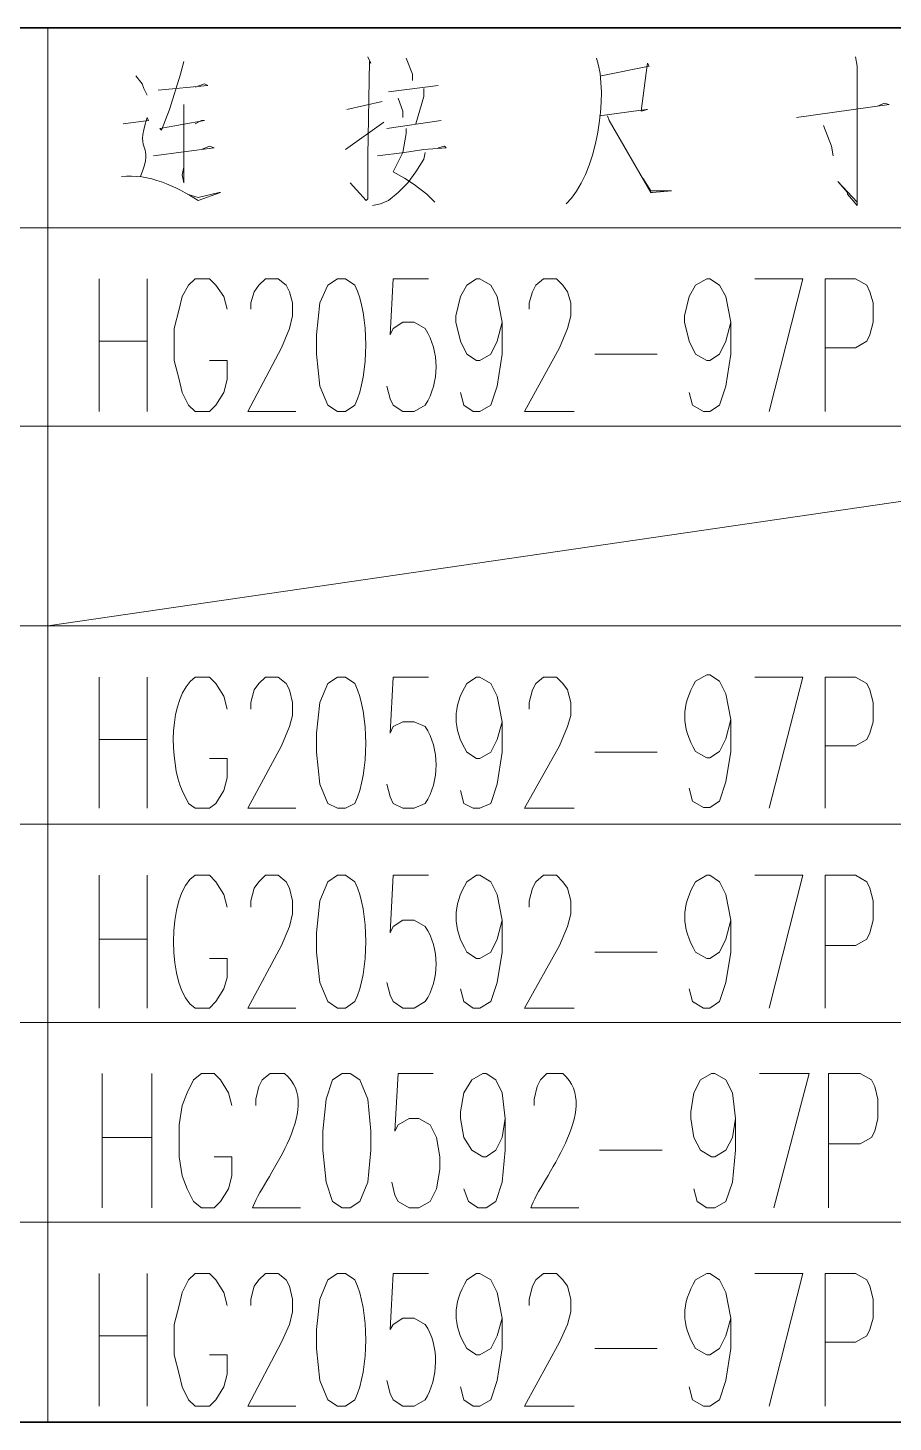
# Model space of a CAD drawing. Header units: millimetres. Extents: x 0 to 1181, y 0 to 1658.
# Drawn here: x 853.8 to 951.2, y 779.4 to 936.3 of the extents above; entities that cross this region are included whole.
import ezdxf

# ---------------------------------------------------------------- set-up
doc = ezdxf.new("R2010")
doc.units = ezdxf.units.MM
doc.layers.add('1', color=7, linetype='Continuous')

msp = doc.modelspace()

# ---------------------------------------------------------------- linework, layer by layer
at = {"layer": '1', "color": 0, "lineweight": 35}
for points in [[(772.2, 936.32), (1108.08, 936.32)], [(772.2, 779.36), (1108.08, 779.36)]]:
    msp.add_lwpolyline(points, dxfattribs=at)
at = {"layer": '1', "color": 0, "lineweight": 9}
for points in [[(856.08, 936.32), (856.08, 779.36)], [(871.38, 932.54), (871.02, 931.1), (869.76, 927.14), (868.86, 924.8), (868.68, 924.98), (873.72, 925.88), (873.36, 925.88), (872.64, 925.52)], [(892.08, 933.08), (892.44, 932.36), (892.26, 932.54), (892.08, 921.92), (892.08, 917.06), (891.9, 916.88), (890.1, 918.86), (891.9, 916.88)], [(896.4, 932.9), (897.12, 931.1), (897.12, 930.38)], [(918.36, 930.92), (923.76, 932), (923.58, 932.36), (923.4, 931.28), (922.86, 926.96), (923.58, 927.14), (923.4, 927.14), (918.18, 926.42)], [(946.98, 933.08), (947.16, 932), (947.16, 918.32), (947.16, 917.96), (947.16, 916.34), (946.08, 917.6), (946.08, 917.78), (945, 919.04), (947.16, 916.7)], [(865.98, 930.92), (866.7, 930.02), (866.88, 929.48), (867.24, 928.76)], [(868.5, 929.3), (874.08, 929.84), (873.72, 930.02), (872.64, 929.66)], [(894.42, 929.12), (900, 929.84)], [(898.38, 929.48), (898.38, 928.58), (897.48, 925.52)], [(871.38, 927.68), (871.38, 918.86), (871.2, 919.76), (871.38, 920.66)], [(889.74, 927.14), (893.7, 928.04)], [(895.5, 928.4), (896.04, 926.96), (896.04, 926.24)], [(940.32, 926.24), (950.76, 927.68), (950.22, 927.86), (949.5, 927.5)], [(919.08, 926.42), (919.26, 925.88), (923.94, 917.78), (924.12, 917.78), (926.28, 917.96), (926.28, 917.96), (923.94, 917.96), (923.04, 919.4)], [(889.56, 922.64), (893.88, 925.7)], [(894.24, 924.98), (900.36, 925.88)], [(896.4, 924.98), (896.4, 924.44), (896.04, 922.28), (894.96, 920.12), (896.22, 919.4), (897.3, 918.68), (898.74, 917.6), (899.64, 916.7)], [(943.38, 925.34), (944.28, 923), (944.46, 921.92)], [(867.96, 921.92), (874.8, 922.82), (874.26, 923), (873.36, 922.64)], [(893.16, 921.92), (896.22, 922.28), (898.38, 922.64), (900.9, 922.82), (900.72, 923), (900, 922.82)], [(898.56, 922.28), (898.38, 921.56), (897.48, 920.12), (896.58, 918.86), (895.5, 917.78), (894.42, 916.88), (893.52, 916.52), (892.62, 916.34)], [(772.2, 913.82), (1108.08, 913.82)], [(861.84, 893.12), (861.84, 908.06)], [(867.24, 908.06), (867.24, 893.12)], [(876.24, 904.64), (875.88, 906.08), (874.98, 907.34), (874.26, 908.06), (872.64, 908.06), (871.92, 907.34), (871.2, 906.08), (870.84, 904.64), (870.3, 902.48), (870.3, 898.88), (870.84, 896.72), (871.2, 895.28), (871.92, 893.84), (872.64, 893.12), (874.26, 893.12), (874.98, 893.84), (875.88, 895.28), (876.24, 896.72), (876.24, 898.88), (874.26, 898.88)], [(878.94, 904.64), (878.94, 905.36), (879.3, 906.62), (879.84, 907.34), (880.56, 908.06), (882, 908.06), (882.9, 907.34), (883.26, 906.62), (883.62, 905.36), (883.62, 903.92), (883.26, 902.48), (882.36, 900.32), (878.58, 893.12), (883.98, 893.12)], [(907.2, 903.2), (906.66, 901.04), (905.94, 899.6), (904.68, 898.88), (904.32, 898.88), (903.24, 899.6), (902.52, 901.04), (901.98, 903.2), (901.98, 903.92), (902.52, 906.08), (903.24, 907.34), (904.32, 908.06), (904.68, 908.06), (905.94, 907.34), (906.66, 906.08), (907.2, 903.2), (907.2, 899.6), (906.66, 896), (905.94, 893.84), (904.68, 893.12), (903.96, 893.12), (902.88, 893.84), (902.52, 895.28)], [(910.26, 904.64), (910.26, 905.36), (910.62, 906.62), (910.98, 907.34), (911.88, 908.06), (913.32, 908.06), (914.04, 907.34), (914.58, 906.62), (914.94, 905.36), (914.94, 903.92), (914.58, 902.48), (913.68, 900.32), (909.72, 893.12), (915.3, 893.12)], [(932.94, 903.2), (932.4, 901.04), (931.68, 899.6), (930.6, 898.88), (930.24, 898.88), (928.98, 899.6), (928.26, 901.04), (927.72, 903.2), (927.72, 903.92), (928.26, 906.08), (928.98, 907.34), (930.24, 908.06), (930.6, 908.06), (931.68, 907.34), (932.4, 906.08), (932.94, 903.2), (932.94, 899.6), (932.4, 896), (931.68, 893.84), (930.6, 893.12), (929.88, 893.12), (928.62, 893.84), (928.26, 895.28)], [(935.64, 908.06), (941.04, 908.06), (937.26, 893.12)], [(943.56, 893.12), (943.56, 908.06), (946.98, 908.06), (948.24, 907.34), (948.6, 906.62), (948.96, 905.36), (948.96, 903.2), (948.6, 901.76), (948.24, 901.04), (946.98, 900.32), (943.56, 900.32)], [(861.84, 901.04), (867.24, 901.04)], [(917.64, 899.6), (924.66, 899.6)], [(772.2, 891.5), (1108.08, 891.5)], [(1010.16, 891.5), (856.08, 869)], [(772.2, 869), (1108.08, 869)], [(861.84, 848.48), (861.84, 863.24)], [(867.24, 863.24), (867.24, 848.48)], [(878.94, 859.64), (878.94, 860.36), (879.3, 861.8), (879.84, 862.52), (880.56, 863.24), (882, 863.24), (882.9, 862.52), (883.26, 861.8), (883.62, 860.36), (883.62, 858.92), (883.26, 857.66), (882.36, 855.5), (878.58, 848.48), (883.98, 848.48)], [(910.26, 859.64), (910.26, 860.36), (910.62, 861.8), (910.98, 862.52), (911.88, 863.24), (913.32, 863.24), (914.04, 862.52), (914.58, 861.8), (914.94, 860.36), (914.94, 858.92), (914.58, 857.66), (913.68, 855.5), (909.72, 848.48), (915.3, 848.48)], [(935.64, 863.24), (941.04, 863.24), (937.26, 848.48)], [(943.56, 848.48), (943.56, 863.24), (946.98, 863.24), (948.24, 862.52), (948.6, 861.8), (948.96, 860.36), (948.96, 858.2), (948.6, 856.94), (948.24, 856.22), (946.98, 855.5), (943.56, 855.5)], [(861.84, 856.22), (867.24, 856.22)], [(917.64, 854.78), (924.66, 854.78)], [(772.2, 846.68), (1108.08, 846.68)], [(861.84, 825.98), (861.84, 840.92)], [(867.24, 840.92), (867.24, 825.98)], [(878.94, 837.32), (878.94, 838.04), (879.3, 839.48), (879.84, 840.2), (880.56, 840.92), (882, 840.92), (882.9, 840.2), (883.26, 839.48), (883.62, 838.04), (883.62, 836.6), (883.26, 835.16), (882.36, 833), (878.58, 825.98), (883.98, 825.98)], [(910.26, 837.32), (910.26, 838.04), (910.62, 839.48), (910.98, 840.2), (911.88, 840.92), (913.32, 840.92), (914.04, 840.2), (914.58, 839.48), (914.94, 838.04), (914.94, 836.6), (914.58, 835.16), (913.68, 833), (909.72, 825.98), (915.3, 825.98)], [(935.64, 840.92), (941.04, 840.92), (937.26, 825.98)], [(943.56, 825.98), (943.56, 840.92), (946.98, 840.92), (948.24, 840.2), (948.6, 839.48), (948.96, 838.04), (948.96, 835.88), (948.6, 834.44), (948.24, 833.72), (946.98, 833), (943.56, 833)], [(861.84, 833.72), (867.24, 833.72)], [(917.64, 832.28), (924.66, 832.28)], [(772.2, 824.36), (1108.08, 824.36)], [(862.2, 803.48), (862.2, 818.6)], [(867.78, 818.6), (867.78, 803.48)], [(876.78, 815), (876.42, 816.44), (875.52, 817.88), (874.8, 818.6), (873.36, 818.6), (872.46, 817.88), (871.74, 816.44), (871.2, 815), (870.84, 812.84), (870.84, 809.24), (871.2, 807.08), (871.74, 805.64), (872.46, 804.2), (873.36, 803.48), (874.8, 803.48), (875.52, 804.2), (876.42, 805.64), (876.78, 807.08), (876.78, 809.24), (874.8, 809.24)], [(889.2, 818.6), (888.12, 817.88), (887.4, 815.72), (887.04, 812.12), (887.04, 809.96), (887.4, 806.36), (888.12, 804.2), (889.2, 803.48), (890.1, 803.48), (891.18, 804.2), (892.08, 806.36), (892.44, 809.96), (892.44, 812.12), (892.08, 815.72), (891.18, 817.88), (890.1, 818.6), (889.2, 818.6)], [(899.46, 818.6), (895.5, 818.6), (895.14, 812.12), (895.5, 812.84), (896.76, 813.56), (897.84, 813.56), (899.1, 812.84), (899.82, 811.4), (900.18, 809.24), (900.18, 807.8), (899.82, 805.64), (899.1, 804.2), (897.84, 803.48), (896.76, 803.48), (895.5, 804.2), (895.14, 804.92), (894.78, 806.36)], [(907.56, 813.56), (907.2, 811.4), (906.48, 809.96), (905.4, 809.24), (905.04, 809.24), (903.78, 809.96), (902.88, 811.4), (902.52, 813.56), (902.52, 814.28), (902.88, 816.44), (903.78, 817.88), (905.04, 818.6), (905.4, 818.6), (906.48, 817.88), (907.2, 816.44), (907.56, 813.56), (907.56, 809.96), (907.2, 806.36), (906.48, 804.2), (905.4, 803.48), (904.5, 803.48), (903.42, 804.2), (902.88, 805.64)], [(933.48, 813.56), (933.12, 811.4), (932.4, 809.96), (931.14, 809.24), (930.78, 809.24), (929.52, 809.96), (928.8, 811.4), (928.44, 813.56), (928.44, 814.28), (928.8, 816.44), (929.52, 817.88), (930.78, 818.6), (931.14, 818.6), (932.4, 817.88), (933.12, 816.44), (933.48, 813.56), (933.48, 809.96), (933.12, 806.36), (932.4, 804.2), (931.14, 803.48), (930.24, 803.48), (929.16, 804.2), (928.8, 805.64)], [(936.18, 818.6), (941.76, 818.6), (937.8, 803.48)], [(943.92, 803.48), (943.92, 818.6), (947.52, 818.6), (948.78, 817.88), (949.14, 817.16), (949.5, 815.72), (949.5, 813.56), (949.14, 812.12), (948.78, 811.4), (947.52, 810.68), (943.92, 810.68)], [(862.2, 811.4), (867.78, 811.4)], [(918.18, 809.96), (925.2, 809.96)], [(772.2, 801.86), (1108.08, 801.86)], [(861.84, 781.16), (861.84, 796.1)], [(867.24, 796.1), (867.24, 781.16)], [(876.24, 792.5), (875.88, 793.94), (874.98, 795.38), (874.26, 796.1), (872.64, 796.1), (871.92, 795.38), (871.2, 793.94), (870.84, 792.5), (870.3, 790.34), (870.3, 786.92), (870.84, 784.76), (871.2, 783.32), (871.92, 781.88), (872.64, 781.16), (874.26, 781.16), (874.98, 781.88), (875.88, 783.32), (876.24, 784.76), (876.24, 786.92), (874.26, 786.92)], [(878.94, 792.5), (878.94, 793.22), (879.3, 794.66), (879.84, 795.38), (880.56, 796.1), (882, 796.1), (882.9, 795.38), (883.26, 794.66), (883.62, 793.22), (883.62, 791.78), (883.26, 790.34), (882.36, 788.36), (878.58, 781.16), (883.98, 781.16)], [(910.26, 792.5), (910.26, 793.22), (910.62, 794.66), (910.98, 795.38), (911.88, 796.1), (913.32, 796.1), (914.04, 795.38), (914.58, 794.66), (914.94, 793.22), (914.94, 791.78), (914.58, 790.34), (913.68, 788.36), (909.72, 781.16), (915.3, 781.16)], [(935.64, 796.1), (941.04, 796.1), (937.26, 781.16)], [(943.56, 781.16), (943.56, 796.1), (946.98, 796.1), (948.24, 795.38), (948.6, 794.66), (948.96, 793.22), (948.96, 791.06), (948.6, 789.8), (948.24, 789.08), (946.98, 788.36), (943.56, 788.36)], [(861.84, 789.08), (867.24, 789.08)], [(917.64, 787.64), (924.66, 787.64)]]:
    msp.add_lwpolyline(points, dxfattribs=at)
msp.add_open_spline([(917.82, 932.9), (919.26, 928.94), (917.82, 919.58), (914.4, 916.52)], degree=3, dxfattribs=at)
for points, knots in [([(864.54, 925.52), (864.54, 925.52), (867.42, 925.88), (867.42, 925.88), (867.42, 925.88), (867.24, 926.24), (867.24, 926.24), (865.8, 921.74), (868.14, 923.72), (866.52, 919.58)], [0, 0, 0, 0, 1, 1, 1, 2, 2, 2, 3, 3, 3, 3]), ([(864.36, 919.58), (867.42, 919.94), (870.48, 918.5), (873, 916.88), (873, 916.88), (875.52, 917.78), (875.52, 917.78), (875.52, 917.78), (875.34, 917.78), (875.34, 917.78), (875.34, 917.78), (873, 917.24), (873, 917.24), (873, 917.24), (871.74, 917.6), (871.74, 917.6)], [0, 0, 0, 0, 1, 1, 1, 2, 2, 2, 3, 3, 3, 4, 4, 4, 5, 5, 5, 5]), ([(888.66, 908.06), (888.66, 908.06), (887.58, 907.34), (887.58, 907.34), (887.58, 907.34), (886.68, 905.36), (886.68, 905.36), (886.68, 905.36), (886.32, 901.76), (886.32, 901.76), (886.32, 901.76), (886.32, 899.6), (886.32, 899.6), (886.32, 899.6), (886.68, 896), (886.68, 896), (886.68, 896), (887.58, 893.84), (887.58, 893.84), (887.58, 893.84), (888.66, 893.12), (888.66, 893.12), (888.66, 893.12), (889.56, 893.12), (889.56, 893.12), (889.56, 893.12), (890.64, 893.84), (890.64, 893.84), (892.26, 897.44), (892.26, 903.92), (890.64, 907.34), (890.64, 907.34), (889.56, 908.06), (889.56, 908.06), (889.56, 908.06), (888.66, 908.06), (888.66, 908.06)], [0, 0, 0, 0, 1, 1, 1, 2, 2, 2, 3, 3, 3, 4, 4, 4, 5, 5, 5, 6, 6, 6, 7, 7, 7, 8, 8, 8, 9, 9, 9, 10, 10, 10, 11, 11, 11, 12, 12, 12, 12]), ([(898.92, 908.06), (898.92, 908.06), (894.96, 908.06), (894.96, 908.06), (894.96, 908.06), (894.6, 901.76), (894.6, 901.76), (894.6, 901.76), (894.96, 902.48), (894.96, 902.48), (894.96, 902.48), (896.04, 903.2), (896.04, 903.2), (896.04, 903.2), (897.3, 903.2), (897.3, 903.2), (897.3, 903.2), (898.56, 902.48), (898.56, 902.48), (900.18, 899.78), (900.18, 896.54), (898.56, 893.84), (898.56, 893.84), (897.3, 893.12), (897.3, 893.12), (897.3, 893.12), (896.04, 893.12), (896.04, 893.12), (896.04, 893.12), (894.96, 893.84), (894.96, 893.84), (894.96, 893.84), (894.6, 894.56), (894.6, 894.56), (894.6, 894.56), (894.24, 896), (894.24, 896)], [0, 0, 0, 0, 1, 1, 1, 2, 2, 2, 3, 3, 3, 4, 4, 4, 5, 5, 5, 6, 6, 6, 7, 7, 7, 8, 8, 8, 9, 9, 9, 10, 10, 10, 11, 11, 11, 12, 12, 12, 12]), ([(932.94, 858.46), (932.94, 858.46), (932.4, 856.3), (932.4, 856.3), (932.4, 856.3), (931.68, 854.86), (931.68, 854.86), (931.68, 854.86), (930.6, 854.14), (930.6, 854.14), (930.6, 854.14), (930.24, 854.14), (930.24, 854.14), (930.24, 854.14), (928.98, 854.86), (928.98, 854.86), (927.36, 857.56), (927.36, 860.08), (928.98, 862.78), (928.98, 862.78), (930.24, 863.5), (930.24, 863.5), (930.24, 863.5), (930.6, 863.5), (930.6, 863.5), (930.6, 863.5), (931.68, 862.78), (931.68, 862.78), (931.68, 862.78), (932.4, 861.34), (932.4, 861.34), (932.4, 861.34), (932.94, 858.46), (932.94, 858.46), (932.94, 858.46), (932.94, 854.86), (932.94, 854.86), (932.94, 854.86), (932.4, 851.44), (932.4, 851.44), (932.4, 851.44), (931.68, 849.28), (931.68, 849.28), (931.68, 849.28), (930.6, 848.56), (930.6, 848.56), (930.6, 848.56), (929.88, 848.56), (929.88, 848.56), (929.88, 848.56), (928.62, 849.28), (928.62, 849.28), (928.62, 849.28), (928.26, 850.72), (928.26, 850.72)], [0, 0, 0, 0, 1, 1, 1, 2, 2, 2, 3, 3, 3, 4, 4, 4, 5, 5, 5, 6, 6, 6, 7, 7, 7, 8, 8, 8, 9, 9, 9, 10, 10, 10, 11, 11, 11, 12, 12, 12, 13, 13, 13, 14, 14, 14, 15, 15, 15, 16, 16, 16, 17, 17, 17, 18, 18, 18, 18]), ([(876.24, 859.64), (876.24, 859.64), (875.88, 861.08), (875.88, 861.08), (875.88, 861.08), (874.98, 862.52), (874.98, 862.52), (874.98, 862.52), (874.26, 863.24), (874.26, 863.24), (874.26, 863.24), (872.64, 863.24), (872.64, 863.24), (869.58, 860.9), (869.76, 853.7), (871.2, 850.46), (871.2, 850.46), (871.92, 849.02), (871.92, 849.02), (871.92, 849.02), (872.64, 848.48), (872.64, 848.48), (872.64, 848.48), (874.26, 848.48), (874.26, 848.48), (874.26, 848.48), (874.98, 849.02), (874.98, 849.02), (874.98, 849.02), (875.88, 850.46), (875.88, 850.46), (875.88, 850.46), (876.24, 851.9), (876.24, 851.9), (876.24, 851.9), (876.24, 854.06), (876.24, 854.06), (876.24, 854.06), (874.26, 854.06), (874.26, 854.06)], [0, 0, 0, 0, 1, 1, 1, 2, 2, 2, 3, 3, 3, 4, 4, 4, 5, 5, 5, 6, 6, 6, 7, 7, 7, 8, 8, 8, 9, 9, 9, 10, 10, 10, 11, 11, 11, 12, 12, 12, 13, 13, 13, 13]), ([(888.66, 863.24), (888.66, 863.24), (887.58, 862.52), (887.58, 862.52), (887.58, 862.52), (886.68, 860.36), (886.68, 860.36), (886.68, 860.36), (886.32, 856.94), (886.32, 856.94), (886.32, 856.94), (886.32, 854.78), (886.32, 854.78), (886.32, 854.78), (886.68, 851.18), (886.68, 851.18), (886.68, 851.18), (887.58, 849.02), (887.58, 849.02), (887.58, 849.02), (888.66, 848.48), (888.66, 848.48), (888.66, 848.48), (889.56, 848.48), (889.56, 848.48), (889.56, 848.48), (890.64, 849.02), (890.64, 849.02), (892.26, 852.62), (892.26, 858.92), (890.64, 862.52), (890.64, 862.52), (889.56, 863.24), (889.56, 863.24), (889.56, 863.24), (888.66, 863.24), (888.66, 863.24)], [0, 0, 0, 0, 1, 1, 1, 2, 2, 2, 3, 3, 3, 4, 4, 4, 5, 5, 5, 6, 6, 6, 7, 7, 7, 8, 8, 8, 9, 9, 9, 10, 10, 10, 11, 11, 11, 12, 12, 12, 12]), ([(898.92, 863.24), (898.92, 863.24), (894.96, 863.24), (894.96, 863.24), (894.96, 863.24), (894.6, 856.94), (894.6, 856.94), (894.6, 856.94), (894.96, 857.66), (894.96, 857.66), (894.96, 857.66), (896.04, 858.2), (896.04, 858.2), (896.04, 858.2), (897.3, 858.2), (897.3, 858.2), (897.3, 858.2), (898.56, 857.66), (898.56, 857.66), (900.18, 855.14), (900.18, 851.54), (898.56, 849.02), (898.56, 849.02), (897.3, 848.48), (897.3, 848.48), (897.3, 848.48), (896.04, 848.48), (896.04, 848.48), (896.04, 848.48), (894.96, 849.02), (894.96, 849.02), (894.96, 849.02), (894.6, 849.74), (894.6, 849.74), (894.6, 849.74), (894.24, 851.18), (894.24, 851.18)], [0, 0, 0, 0, 1, 1, 1, 2, 2, 2, 3, 3, 3, 4, 4, 4, 5, 5, 5, 6, 6, 6, 7, 7, 7, 8, 8, 8, 9, 9, 9, 10, 10, 10, 11, 11, 11, 12, 12, 12, 12]), ([(907.2, 858.2), (907.2, 858.2), (906.66, 856.22), (906.66, 856.22), (906.66, 856.22), (905.94, 854.78), (905.94, 854.78), (905.94, 854.78), (904.68, 854.06), (904.68, 854.06), (904.68, 854.06), (904.32, 854.06), (904.32, 854.06), (904.32, 854.06), (903.24, 854.78), (903.24, 854.78), (901.62, 857.48), (901.62, 859.82), (903.24, 862.52), (903.24, 862.52), (904.32, 863.24), (904.32, 863.24), (904.32, 863.24), (904.68, 863.24), (904.68, 863.24), (904.68, 863.24), (905.94, 862.52), (905.94, 862.52), (905.94, 862.52), (906.66, 861.08), (906.66, 861.08), (906.66, 861.08), (907.2, 858.2), (907.2, 858.2), (907.2, 858.2), (907.2, 854.78), (907.2, 854.78), (907.2, 854.78), (906.66, 851.18), (906.66, 851.18), (906.66, 851.18), (905.94, 849.02), (905.94, 849.02), (905.94, 849.02), (904.68, 848.48), (904.68, 848.48), (904.68, 848.48), (903.96, 848.48), (903.96, 848.48), (903.96, 848.48), (902.88, 849.02), (902.88, 849.02), (902.88, 849.02), (902.52, 850.46), (902.52, 850.46)], [0, 0, 0, 0, 1, 1, 1, 2, 2, 2, 3, 3, 3, 4, 4, 4, 5, 5, 5, 6, 6, 6, 7, 7, 7, 8, 8, 8, 9, 9, 9, 10, 10, 10, 11, 11, 11, 12, 12, 12, 13, 13, 13, 14, 14, 14, 15, 15, 15, 16, 16, 16, 17, 17, 17, 18, 18, 18, 18]), ([(876.24, 837.32), (876.24, 837.32), (875.88, 838.76), (875.88, 838.76), (875.88, 838.76), (874.98, 840.2), (874.98, 840.2), (874.98, 840.2), (874.26, 840.92), (874.26, 840.92), (874.26, 840.92), (872.64, 840.92), (872.64, 840.92), (869.4, 838.94), (869.4, 827.96), (872.64, 825.98), (872.64, 825.98), (874.26, 825.98), (874.26, 825.98), (874.26, 825.98), (874.98, 826.7), (874.98, 826.7), (874.98, 826.7), (875.88, 828.14), (875.88, 828.14), (875.88, 828.14), (876.24, 829.4), (876.24, 829.4), (876.24, 829.4), (876.24, 831.56), (876.24, 831.56), (876.24, 831.56), (874.26, 831.56), (874.26, 831.56)], [0, 0, 0, 0, 1, 1, 1, 2, 2, 2, 3, 3, 3, 4, 4, 4, 5, 5, 5, 6, 6, 6, 7, 7, 7, 8, 8, 8, 9, 9, 9, 10, 10, 10, 11, 11, 11, 11]), ([(888.66, 840.92), (888.66, 840.92), (887.58, 840.2), (887.58, 840.2), (887.58, 840.2), (886.68, 838.04), (886.68, 838.04), (886.68, 838.04), (886.32, 834.44), (886.32, 834.44), (886.32, 834.44), (886.32, 832.28), (886.32, 832.28), (886.32, 832.28), (886.68, 828.86), (886.68, 828.86), (886.68, 828.86), (887.58, 826.7), (887.58, 826.7), (887.58, 826.7), (888.66, 825.98), (888.66, 825.98), (888.66, 825.98), (889.56, 825.98), (889.56, 825.98), (889.56, 825.98), (890.64, 826.7), (890.64, 826.7), (892.26, 830.12), (892.26, 836.78), (890.64, 840.2), (890.64, 840.2), (889.56, 840.92), (889.56, 840.92), (889.56, 840.92), (888.66, 840.92), (888.66, 840.92)], [0, 0, 0, 0, 1, 1, 1, 2, 2, 2, 3, 3, 3, 4, 4, 4, 5, 5, 5, 6, 6, 6, 7, 7, 7, 8, 8, 8, 9, 9, 9, 10, 10, 10, 11, 11, 11, 12, 12, 12, 12]), ([(898.92, 840.92), (898.92, 840.92), (894.96, 840.92), (894.96, 840.92), (894.96, 840.92), (894.6, 834.44), (894.6, 834.44), (894.6, 834.44), (894.96, 835.16), (894.96, 835.16), (894.96, 835.16), (896.04, 835.88), (896.04, 835.88), (896.04, 835.88), (897.3, 835.88), (897.3, 835.88), (897.3, 835.88), (898.56, 835.16), (898.56, 835.16), (900.18, 832.64), (900.18, 829.22), (898.56, 826.7), (898.56, 826.7), (897.3, 825.98), (897.3, 825.98), (897.3, 825.98), (896.04, 825.98), (896.04, 825.98), (896.04, 825.98), (894.96, 826.7), (894.96, 826.7), (894.96, 826.7), (894.6, 827.42), (894.6, 827.42), (894.6, 827.42), (894.24, 828.86), (894.24, 828.86)], [0, 0, 0, 0, 1, 1, 1, 2, 2, 2, 3, 3, 3, 4, 4, 4, 5, 5, 5, 6, 6, 6, 7, 7, 7, 8, 8, 8, 9, 9, 9, 10, 10, 10, 11, 11, 11, 12, 12, 12, 12]), ([(907.2, 835.88), (907.2, 835.88), (906.66, 833.72), (906.66, 833.72), (906.66, 833.72), (905.94, 832.28), (905.94, 832.28), (905.94, 832.28), (904.68, 831.56), (904.68, 831.56), (904.68, 831.56), (904.32, 831.56), (904.32, 831.56), (904.32, 831.56), (903.24, 832.28), (903.24, 832.28), (901.62, 834.98), (901.62, 837.5), (903.24, 840.2), (903.24, 840.2), (904.32, 840.92), (904.32, 840.92), (904.32, 840.92), (904.68, 840.92), (904.68, 840.92), (904.68, 840.92), (905.94, 840.2), (905.94, 840.2), (905.94, 840.2), (906.66, 838.76), (906.66, 838.76), (906.66, 838.76), (907.2, 835.88), (907.2, 835.88), (907.2, 835.88), (907.2, 832.28), (907.2, 832.28), (907.2, 832.28), (906.66, 828.86), (906.66, 828.86), (906.66, 828.86), (905.94, 826.7), (905.94, 826.7), (905.94, 826.7), (904.68, 825.98), (904.68, 825.98), (904.68, 825.98), (903.96, 825.98), (903.96, 825.98), (903.96, 825.98), (902.88, 826.7), (902.88, 826.7), (902.88, 826.7), (902.52, 828.14), (902.52, 828.14)], [0, 0, 0, 0, 1, 1, 1, 2, 2, 2, 3, 3, 3, 4, 4, 4, 5, 5, 5, 6, 6, 6, 7, 7, 7, 8, 8, 8, 9, 9, 9, 10, 10, 10, 11, 11, 11, 12, 12, 12, 13, 13, 13, 14, 14, 14, 15, 15, 15, 16, 16, 16, 17, 17, 17, 18, 18, 18, 18]), ([(932.94, 835.88), (932.94, 835.88), (932.4, 833.72), (932.4, 833.72), (932.4, 833.72), (931.68, 832.28), (931.68, 832.28), (931.68, 832.28), (930.6, 831.56), (930.6, 831.56), (930.6, 831.56), (930.24, 831.56), (930.24, 831.56), (930.24, 831.56), (928.98, 832.28), (928.98, 832.28), (927.36, 834.98), (927.36, 837.5), (928.98, 840.2), (928.98, 840.2), (930.24, 840.92), (930.24, 840.92), (930.24, 840.92), (930.6, 840.92), (930.6, 840.92), (930.6, 840.92), (931.68, 840.2), (931.68, 840.2), (931.68, 840.2), (932.4, 838.76), (932.4, 838.76), (932.4, 838.76), (932.94, 835.88), (932.94, 835.88), (932.94, 835.88), (932.94, 832.28), (932.94, 832.28), (932.94, 832.28), (932.4, 828.86), (932.4, 828.86), (932.4, 828.86), (931.68, 826.7), (931.68, 826.7), (931.68, 826.7), (930.6, 825.98), (930.6, 825.98), (930.6, 825.98), (929.88, 825.98), (929.88, 825.98), (929.88, 825.98), (928.62, 826.7), (928.62, 826.7), (928.62, 826.7), (928.26, 828.14), (928.26, 828.14)], [0, 0, 0, 0, 1, 1, 1, 2, 2, 2, 3, 3, 3, 4, 4, 4, 5, 5, 5, 6, 6, 6, 7, 7, 7, 8, 8, 8, 9, 9, 9, 10, 10, 10, 11, 11, 11, 12, 12, 12, 13, 13, 13, 14, 14, 14, 15, 15, 15, 16, 16, 16, 17, 17, 17, 18, 18, 18, 18]), ([(879.48, 815), (879.48, 815), (879.48, 815.72), (879.48, 815.72), (879.48, 815.72), (879.84, 817.16), (879.84, 817.16), (879.84, 817.16), (880.2, 817.88), (880.2, 817.88), (880.2, 817.88), (881.1, 818.6), (881.1, 818.6), (881.1, 818.6), (882.72, 818.6), (882.72, 818.6), (887.4, 814.82), (880.02, 806.36), (879.12, 803.48), (879.12, 803.48), (884.52, 803.48), (884.52, 803.48)], [0, 0, 0, 0, 1, 1, 1, 2, 2, 2, 3, 3, 3, 4, 4, 4, 5, 5, 5, 6, 6, 6, 7, 7, 7, 7]), ([(910.8, 815), (910.8, 815), (910.8, 815.72), (910.8, 815.72), (910.8, 815.72), (911.16, 817.16), (911.16, 817.16), (911.16, 817.16), (911.52, 817.88), (911.52, 817.88), (911.52, 817.88), (912.24, 818.6), (912.24, 818.6), (912.24, 818.6), (914.04, 818.6), (914.04, 818.6), (918.54, 814.64), (911.52, 806.72), (910.44, 803.48), (910.44, 803.48), (915.84, 803.48), (915.84, 803.48)], [0, 0, 0, 0, 1, 1, 1, 2, 2, 2, 3, 3, 3, 4, 4, 4, 5, 5, 5, 6, 6, 6, 7, 7, 7, 7]), ([(888.66, 796.1), (888.66, 796.1), (887.58, 795.38), (887.58, 795.38), (887.58, 795.38), (886.68, 793.22), (886.68, 793.22), (886.68, 793.22), (886.32, 789.8), (886.32, 789.8), (886.32, 789.8), (886.32, 787.64), (886.32, 787.64), (886.32, 787.64), (886.68, 784.04), (886.68, 784.04), (886.68, 784.04), (887.58, 781.88), (887.58, 781.88), (887.58, 781.88), (888.66, 781.16), (888.66, 781.16), (888.66, 781.16), (889.56, 781.16), (889.56, 781.16), (889.56, 781.16), (890.64, 781.88), (890.64, 781.88), (892.26, 785.48), (892.26, 791.78), (890.64, 795.38), (890.64, 795.38), (889.56, 796.1), (889.56, 796.1), (889.56, 796.1), (888.66, 796.1), (888.66, 796.1)], [0, 0, 0, 0, 1, 1, 1, 2, 2, 2, 3, 3, 3, 4, 4, 4, 5, 5, 5, 6, 6, 6, 7, 7, 7, 8, 8, 8, 9, 9, 9, 10, 10, 10, 11, 11, 11, 12, 12, 12, 12]), ([(898.92, 796.1), (898.92, 796.1), (894.96, 796.1), (894.96, 796.1), (894.96, 796.1), (894.6, 789.8), (894.6, 789.8), (894.6, 789.8), (894.96, 790.34), (894.96, 790.34), (894.96, 790.34), (896.04, 791.06), (896.04, 791.06), (896.04, 791.06), (897.3, 791.06), (897.3, 791.06), (897.3, 791.06), (898.56, 790.34), (898.56, 790.34), (900.18, 788), (900, 784.22), (898.56, 781.88), (898.56, 781.88), (897.3, 781.16), (897.3, 781.16), (897.3, 781.16), (896.04, 781.16), (896.04, 781.16), (896.04, 781.16), (894.96, 781.88), (894.96, 781.88), (894.96, 781.88), (894.6, 782.6), (894.6, 782.6), (894.6, 782.6), (894.24, 784.04), (894.24, 784.04)], [0, 0, 0, 0, 1, 1, 1, 2, 2, 2, 3, 3, 3, 4, 4, 4, 5, 5, 5, 6, 6, 6, 7, 7, 7, 8, 8, 8, 9, 9, 9, 10, 10, 10, 11, 11, 11, 12, 12, 12, 12]), ([(907.2, 791.06), (907.2, 791.06), (906.66, 789.08), (906.66, 789.08), (906.66, 789.08), (905.94, 787.64), (905.94, 787.64), (905.94, 787.64), (904.68, 786.92), (904.68, 786.92), (904.68, 786.92), (904.32, 786.92), (904.32, 786.92), (904.32, 786.92), (903.24, 787.64), (903.24, 787.64), (901.62, 790.34), (901.62, 792.68), (903.24, 795.38), (903.24, 795.38), (904.32, 796.1), (904.32, 796.1), (904.32, 796.1), (904.68, 796.1), (904.68, 796.1), (904.68, 796.1), (905.94, 795.38), (905.94, 795.38), (905.94, 795.38), (906.66, 793.94), (906.66, 793.94), (906.66, 793.94), (907.2, 791.06), (907.2, 791.06), (907.2, 791.06), (907.2, 787.64), (907.2, 787.64), (907.2, 787.64), (906.66, 784.04), (906.66, 784.04), (906.66, 784.04), (905.94, 781.88), (905.94, 781.88), (905.94, 781.88), (904.68, 781.16), (904.68, 781.16), (904.68, 781.16), (903.96, 781.16), (903.96, 781.16), (903.96, 781.16), (902.88, 781.88), (902.88, 781.88), (902.88, 781.88), (902.52, 783.32), (902.52, 783.32)], [0, 0, 0, 0, 1, 1, 1, 2, 2, 2, 3, 3, 3, 4, 4, 4, 5, 5, 5, 6, 6, 6, 7, 7, 7, 8, 8, 8, 9, 9, 9, 10, 10, 10, 11, 11, 11, 12, 12, 12, 13, 13, 13, 14, 14, 14, 15, 15, 15, 16, 16, 16, 17, 17, 17, 18, 18, 18, 18]), ([(932.94, 791.06), (932.94, 791.06), (932.4, 789.08), (932.4, 789.08), (932.4, 789.08), (931.68, 787.64), (931.68, 787.64), (931.68, 787.64), (930.6, 786.92), (930.6, 786.92), (930.6, 786.92), (930.24, 786.92), (930.24, 786.92), (930.24, 786.92), (928.98, 787.64), (928.98, 787.64), (927.36, 790.34), (927.36, 792.68), (928.98, 795.38), (928.98, 795.38), (930.24, 796.1), (930.24, 796.1), (930.24, 796.1), (930.6, 796.1), (930.6, 796.1), (930.6, 796.1), (931.68, 795.38), (931.68, 795.38), (931.68, 795.38), (932.4, 793.94), (932.4, 793.94), (932.4, 793.94), (932.94, 791.06), (932.94, 791.06), (932.94, 791.06), (932.94, 787.64), (932.94, 787.64), (932.94, 787.64), (932.4, 784.04), (932.4, 784.04), (932.4, 784.04), (931.68, 781.88), (931.68, 781.88), (931.68, 781.88), (930.6, 781.16), (930.6, 781.16), (930.6, 781.16), (929.88, 781.16), (929.88, 781.16), (929.88, 781.16), (928.62, 781.88), (928.62, 781.88), (928.62, 781.88), (928.26, 783.32), (928.26, 783.32)], [0, 0, 0, 0, 1, 1, 1, 2, 2, 2, 3, 3, 3, 4, 4, 4, 5, 5, 5, 6, 6, 6, 7, 7, 7, 8, 8, 8, 9, 9, 9, 10, 10, 10, 11, 11, 11, 12, 12, 12, 13, 13, 13, 14, 14, 14, 15, 15, 15, 16, 16, 16, 17, 17, 17, 18, 18, 18, 18])]:
    msp.add_open_spline(points, degree=3, knots=knots, dxfattribs=at)

doc.saveas('drawing.dxf')
